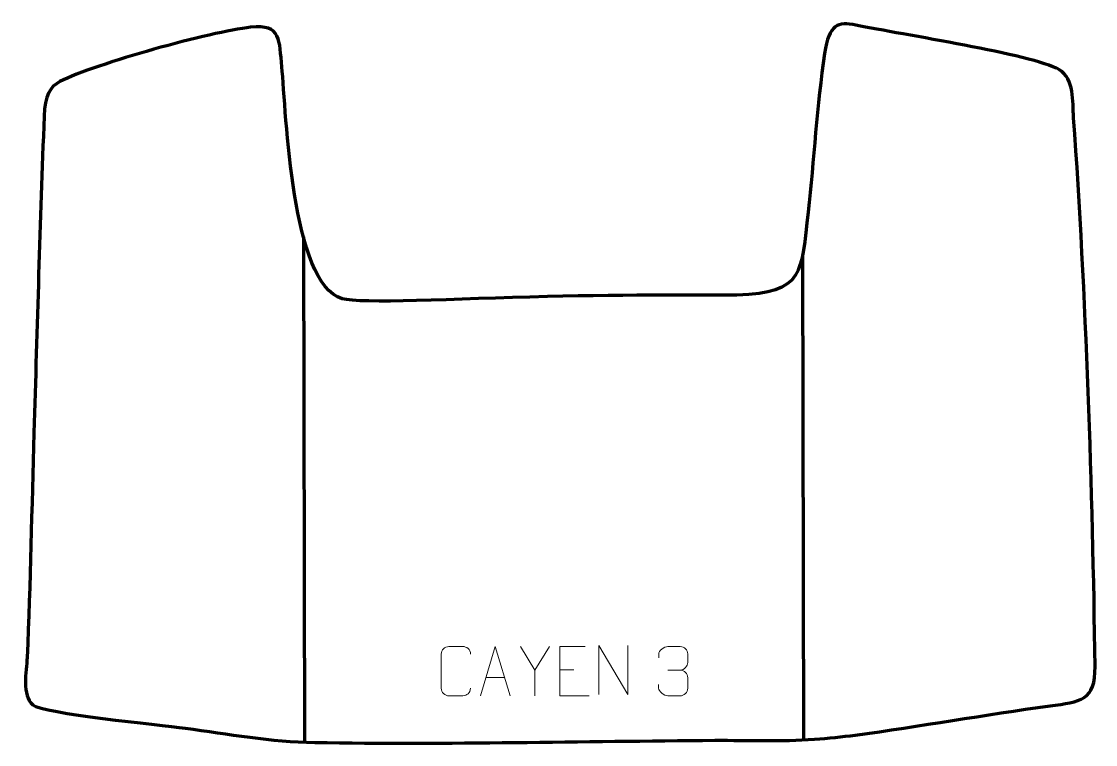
# Model space of a CAD drawing. Header units: millimetres. Extents: x 1034 to 1577, y 349 to 716.
import ezdxf

# ---------------------------------------------------------------- set-up
doc = ezdxf.new("R2010")
doc.units = ezdxf.units.MM
doc.header["$MEASUREMENT"] = 0
doc.layers.add('layer 2', color=7, linetype='Continuous')
doc.layers.add('layer 3', color=7, linetype='Continuous')

msp = doc.modelspace()

# ---------------------------------------------------------------- linework, layer by layer
at = {"layer": 'layer 2', "color": 142, "lineweight": 158}
for points in [[(1176.2169, 606.3859), (1176.2169, 606.3859), (1176.8785, 350.3588), (1176.8785, 350.3588)], [(1428.9297, 597.2473), (1428.9297, 597.2473), (1429.4369, 351.5274), (1429.4369, 351.5274)]]:
    msp.add_open_spline(points, degree=3, dxfattribs=at)
at = {"layer": 'layer 3', "color": 242, "lineweight": 158}
msp.add_open_spline([(1039.3147, 369.2475), (1033.545, 374.235), (1036.0634, 386.0692), (1036.3923, 393.186), (1036.3923, 393.186), (1038.1472, 431.1648), (1038.6699, 469.1697), (1039.8329, 507.1671), (1039.8329, 507.1671), (1041.4907, 560.5362), (1042.8467, 614.1274), (1045.0172, 667.4598), (1045.0172, 667.4598), (1045.4533, 678.1744), (1047.8478, 682.3482), (1053.024, 685.0091), (1053.024, 685.0091), (1070.85, 694.1717), (1129.5766, 710.3587), (1149.5176, 712.5501), (1149.5176, 712.5501), (1165.3342, 714.2884), (1163.9257, 705.902), (1165.3392, 692.4805), (1165.3392, 692.4805), (1167.5131, 668.9809), (1170.1342, 582.6203), (1195.8088, 575.0438), (1195.8088, 575.0438), (1205.1399, 572.2903), (1252.5112, 574.9391), (1299.7422, 576.1284), (1299.7422, 576.1284), (1341.3232, 577.1754), (1383.0041, 576.6154), (1395.6164, 576.8877), (1395.6164, 576.8877), (1429.9423, 577.629), (1428.0974, 588.6224), (1431.6714, 618.8132), (1431.6714, 618.8132), (1434.6634, 645.2621), (1436.1404, 673.1812), (1440.0358, 699.2809), (1440.0358, 699.2809), (1442.2727, 714.2688), (1446.7854, 715.5031), (1455.9317, 713.6276), (1455.9317, 713.6276), (1479.3096, 708.8335), (1544.7698, 698.8888), (1558.8626, 691.073), (1558.8626, 691.073), (1566.49, 686.2151), (1565.5243, 675.0039), (1566.1079, 666.7536), (1566.1079, 666.7536), (1572.4117, 577.6325), (1575.7868, 478.3503), (1576.9489, 388.6737), (1576.9489, 388.6737), (1577.1736, 371.3391), (1569.4948, 370.8308), (1554.1558, 368.7638), (1554.1558, 368.7638), (1521.1497, 364.3161), (1488.2982, 358.3653), (1455.4639, 353.9823), (1455.4639, 353.9823), (1448.796, 353.0923), (1442.02, 352.3506), (1434.9891, 351.855), (1434.9891, 351.855), (1417.879, 350.6491), (1401.5784, 351.3932), (1384.5138, 351.3223), (1384.5138, 351.3223), (1317.2284, 350.8612), (1249.1861, 349.1719), (1181.9825, 350.217), (1181.9825, 350.217), (1159.7164, 350.5632), (1138.3175, 354.5602), (1116.3347, 357.454), (1116.3347, 357.454), (1102.9996, 359.1664), (1044.2368, 364.9928), (1039.3147, 369.2475)], degree=3, knots=[0, 0, 0, 0, 0.04347826, 0.04347826, 0.04347826, 0.04347826, 0.08695652, 0.08695652, 0.08695652, 0.08695652, 0.13043478, 0.13043478, 0.13043478, 0.13043478, 0.17391304, 0.17391304, 0.17391304, 0.17391304, 0.2173913, 0.2173913, 0.2173913, 0.2173913, 0.26086957, 0.26086957, 0.26086957, 0.26086957, 0.30434783, 0.30434783, 0.30434783, 0.30434783, 0.34782609, 0.34782609, 0.34782609, 0.34782609, 0.39130435, 0.39130435, 0.39130435, 0.39130435, 0.43478261, 0.43478261, 0.43478261, 0.43478261, 0.47826087, 0.47826087, 0.47826087, 0.47826087, 0.52173913, 0.52173913, 0.52173913, 0.52173913, 0.56521739, 0.56521739, 0.56521739, 0.56521739, 0.60869565, 0.60869565, 0.60869565, 0.60869565, 0.65217391, 0.65217391, 0.65217391, 0.65217391, 0.69565217, 0.69565217, 0.69565217, 0.69565217, 0.73913043, 0.73913043, 0.73913043, 0.73913043, 0.7826087, 0.7826087, 0.7826087, 0.7826087, 0.82608696, 0.82608696, 0.82608696, 0.82608696, 0.86956522, 0.86956522, 0.86956522, 0.86956522, 0.91304348, 0.91304348, 0.91304348, 0.91304348, 1, 1, 1, 1], dxfattribs=at)
at = {"layer": 'layer 3', "color": 250, "lineweight": 9}
for points, knots in [([(1260.8351, 377.69), (1260.6953, 375.3666), (1259.0181, 373.887), (1256.8704, 373.8762), (1256.8704, 373.8762), (1254.5385, 373.8766), (1252.2066, 373.8766), (1249.8751, 373.8762), (1249.8751, 373.8762), (1247.9501, 373.7708), (1245.978, 375.6553), (1245.9892, 377.6726), (1245.9892, 377.6726), (1245.9896, 383.4427), (1245.9896, 389.2124), (1245.9892, 394.9817), (1245.9892, 394.9817), (1245.9934, 397.1198), (1247.7401, 398.839), (1249.8925, 398.8255), (1249.8925, 398.8255), (1252.2182, 398.8255), (1254.5443, 398.8255), (1256.8704, 398.8255), (1256.8704, 398.8255), (1258.817, 398.861), (1260.8084, 397.3695), (1260.8351, 394.9319)], [0, 0, 0, 0, 0.125, 0.125, 0.125, 0.125, 0.25, 0.25, 0.25, 0.25, 0.375, 0.375, 0.375, 0.375, 0.5, 0.5, 0.5, 0.5, 0.625, 0.625, 0.625, 0.625, 0.75, 0.75, 0.75, 0.75, 1, 1, 1, 1]), ([(1265.9416, 373.8723), (1265.9416, 373.8723), (1273.3126, 398.8258), (1273.3126, 398.8258), (1273.3126, 398.8258), (1273.3126, 398.8258), (1280.8825, 373.8723), (1280.8825, 373.8723)], [0, 0, 0, 0, 0.33333333, 0.33333333, 0.33333333, 0.33333333, 1, 1, 1, 1]), ([(1300.7338, 398.8258), (1300.7338, 398.8258), (1293.4114, 386.9271), (1293.4114, 386.9271), (1293.4114, 386.9271), (1293.4114, 386.9271), (1293.4121, 373.8722), (1293.4121, 373.8722)], [0, 0, 0, 0, 0.33333333, 0.33333333, 0.33333333, 0.33333333, 1, 1, 1, 1]), ([(1318.8532, 398.8258), (1318.8532, 398.8258), (1305.9793, 398.8258), (1305.9793, 398.8258), (1305.9793, 398.8258), (1305.9793, 398.8258), (1305.9793, 373.8722), (1305.9793, 373.8722), (1305.9793, 373.8722), (1305.9793, 373.8722), (1320.8451, 373.8722), (1320.8451, 373.8722)], [0, 0, 0, 0, 0.25, 0.25, 0.25, 0.25, 0.5, 0.5, 0.5, 0.5, 1, 1, 1, 1]), ([(1325.82, 374.4694), (1325.82, 374.4694), (1325.82, 399.4229), (1325.82, 399.4229), (1325.82, 399.4229), (1325.82, 399.4229), (1340.4748, 374.4694), (1340.4748, 374.4694), (1340.4748, 374.4694), (1340.4748, 374.4694), (1340.4748, 399.4229), (1340.4748, 399.4229)], [0, 0, 0, 0, 0.25, 0.25, 0.25, 0.25, 0.5, 0.5, 0.5, 0.5, 1, 1, 1, 1]), ([(1356.0649, 393.1311), (1356.0649, 393.1311), (1356.0649, 394.9883), (1356.0649, 394.9883), (1356.0649, 394.9883), (1356.0506, 396.7302), (1358.7151, 398.8483), (1360.7742, 398.8256), (1360.7742, 398.8256), (1362.8383, 398.8256), (1364.9023, 398.8256), (1366.966, 398.8256), (1366.966, 398.8256), (1369.1605, 398.8344), (1370.7588, 396.9876), (1370.8032, 395.0755), (1370.8032, 395.0755), (1370.8028, 393.6404), (1370.8028, 392.2053), (1370.8032, 390.7698), (1370.8032, 390.7698), (1370.7546, 389.1163), (1369.152, 386.8863), (1366.9537, 386.8963), (1366.9537, 386.8963), (1369.1574, 386.8851), (1370.7654, 385.0819), (1370.8194, 383.0224), (1370.8194, 383.0224), (1370.819, 381.2377), (1370.819, 379.453), (1370.8194, 377.6679), (1370.8194, 377.6679), (1370.8295, 375.6065), (1368.7746, 373.8434), (1366.9537, 373.8515), (1366.9537, 373.8515), (1364.8884, 373.8518), (1362.8232, 373.8518), (1360.7576, 373.8515), (1360.7576, 373.8515), (1358.589, 373.863), (1356.058, 376.2632), (1356.0394, 377.725), (1356.0394, 377.725), (1356.0394, 377.725), (1356.0394, 379.6336), (1356.0394, 379.6336)], [0, 0, 0, 0, 0.07692308, 0.07692308, 0.07692308, 0.07692308, 0.15384615, 0.15384615, 0.15384615, 0.15384615, 0.23076923, 0.23076923, 0.23076923, 0.23076923, 0.30769231, 0.30769231, 0.30769231, 0.30769231, 0.38461538, 0.38461538, 0.38461538, 0.38461538, 0.46153846, 0.46153846, 0.46153846, 0.46153846, 0.53846154, 0.53846154, 0.53846154, 0.53846154, 0.61538462, 0.61538462, 0.61538462, 0.61538462, 0.69230769, 0.69230769, 0.69230769, 0.69230769, 0.76923077, 0.76923077, 0.76923077, 0.76923077, 0.84615385, 0.84615385, 0.84615385, 0.84615385, 1, 1, 1, 1])]:
    msp.add_open_spline(points, degree=3, knots=knots, dxfattribs=at)
for points in [[(1293.4114, 386.9271), (1293.4114, 386.9271), (1286.0905, 398.8258), (1286.0905, 398.8258)], [(1305.9793, 386.9461), (1305.9793, 386.9461), (1313.1474, 386.9461), (1313.1474, 386.9461)], [(1360.7746, 386.8859), (1360.7746, 386.8859), (1366.971, 386.8859), (1366.971, 386.8859)], [(1268.6642, 383.1217), (1268.6642, 383.1217), (1278.1599, 383.1217), (1278.1599, 383.1217)]]:
    msp.add_open_spline(points, degree=3, dxfattribs=at)

doc.saveas('drawing.dxf')
